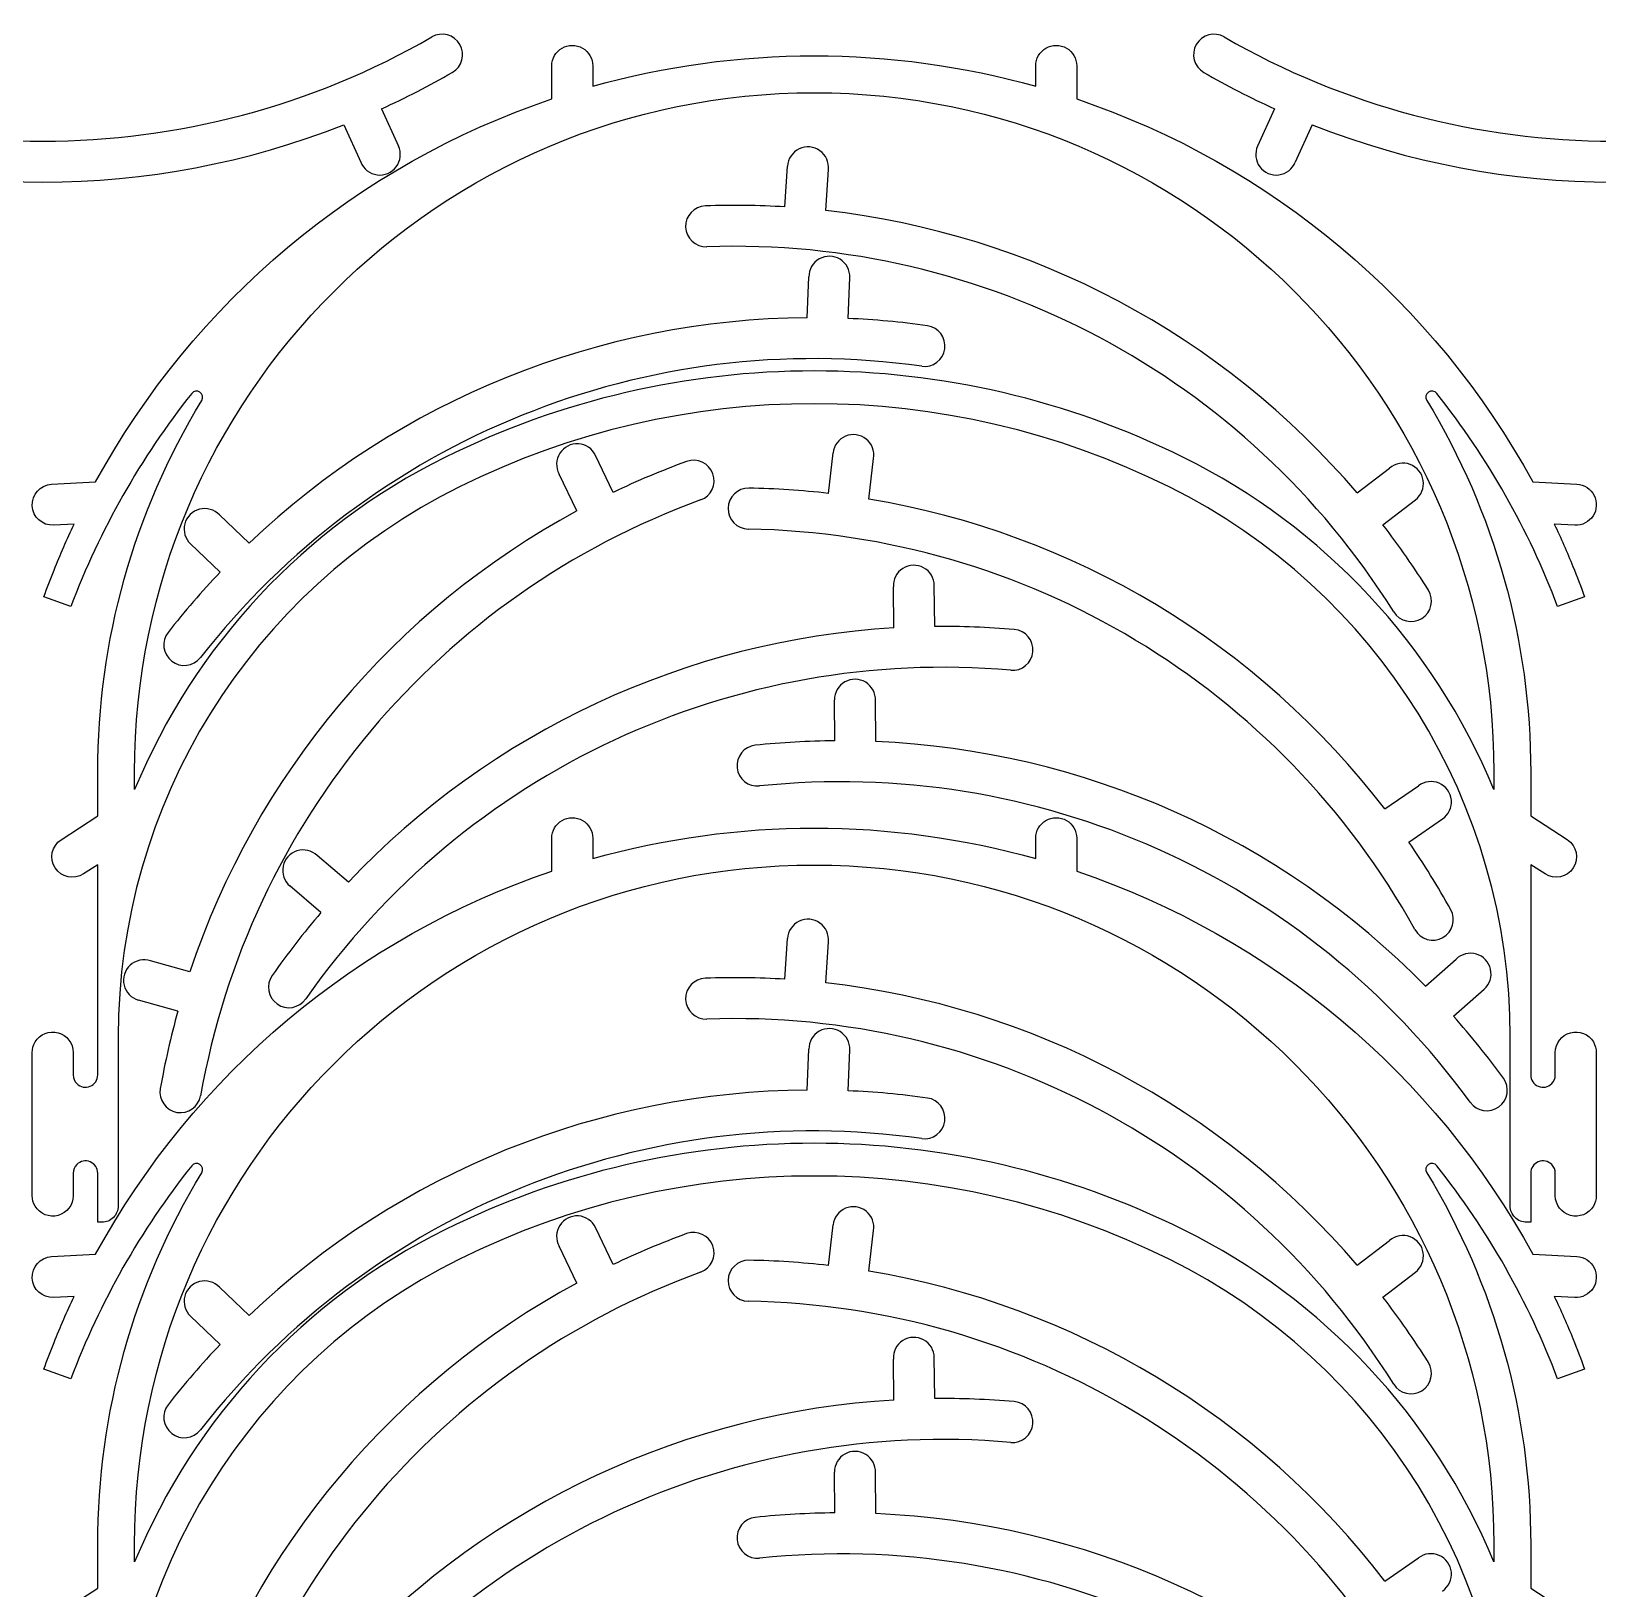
# Model space of a CAD drawing. Extents: x 1 to 1687, y 2 to 1275.
# Drawn here: x 548 to 1090, y 736 to 1275 of the extents above; entities that cross this region are included whole.
import ezdxf

# ---------------------------------------------------------------- set-up
doc = ezdxf.new("R2010")
doc.units = 0
doc.layers.add('Capa_1', color=7, linetype='CONTINUOUS')

msp = doc.modelspace()

# ---------------------------------------------------------------- linework, layer by layer
at = {"layer": 'Capa_1', "color": 7}
for points in [[(727.729088, 1251.538322), (727.729088, 1263.01087)], [(909.441333, 1263.01087), (909.441333, 1251.538322)], [(668.791934, 1248.127745), (674.653197, 1235.223255)], [(977.939261, 1248.128578), (972.077906, 1235.224129)], [(655.740812, 1242.589318), (661.602077, 1229.684828)], [(990.990347, 1242.59006), (985.128992, 1229.685611)], [(808.464072, 1214.148705), (809.347126, 1228.294392)], [(822.587667, 1212.911764), (823.470719, 1227.057453)], [(816.133393, 1175.778116), (816.733806, 1189.938617)], [(830.308915, 1175.531964), (830.909328, 1189.692465)], [(749.01352, 1115.319467), (742.895701, 1128.104324)], [(823.470112, 1114.959538), (825.092284, 1129.039624)], [(837.509615, 1112.985121), (839.131785, 1127.065208)], [(1006.549808, 1115.097359), (1017.783319, 1123.73961)], [(554.556986, 1118.101175), (569.809779, 1118.907292)], [(736.381715, 1108.881801), (730.263896, 1121.666659)], [(1015.473095, 1104.080055), (1026.706606, 1112.722306)], [(622.954626, 1097.728828), (612.686015, 1107.497958)], [(562.381757, 1104.321651), (555.30502, 1103.947704)], [(1081.865176, 1103.948073), (1074.788455, 1104.322048)], [(612.928603, 1087.704617), (602.659994, 1097.473748)], [(561.234072, 1075.745248), (551.900096, 1079.108016)], [(846.133311, 1068.391986), (845.991798, 1082.564504)], [(860.302289, 1068.888061), (860.160776, 1083.060579)], [(1085.270096, 1079.108385), (1075.936118, 1075.745616)], [(825.706432, 1029.286419), (825.600582, 1043.459247)], [(839.881907, 1029.037704), (839.776054, 1043.210533)], [(1053.860577, 1018.463096), (1053.860577, 1012.382696)], [(1066.616483, 1018.462331), (1066.616483, 1003.265002), (1066.617985, 1003.290514), (1079.286981, 995.055216)], [(1016.100432, 1005.676932), (1027.770848, 1013.719423)], [(557.883206, 995.054848), (570.552212, 1003.290145), (570.553712, 1003.264633)], [(1024.434889, 994.207718), (1036.105305, 1002.250209)], [(727.729088, 984.108401), (727.729088, 995.580949)], [(909.441333, 995.580949), (909.441333, 984.108401)], [(657.304073, 980.339467), (646.538258, 989.557791)], [(570.553497, 913.58115), (570.553497, 986.386501)], [(1071.562231, 983.171616), (1066.616483, 986.386501)], [(1071.562429, 983.172013), (1071.562231, 983.171616)], [(647.816417, 969.804272), (637.050604, 979.022597)], [(808.464072, 946.718784), (809.347126, 960.864472)], [(822.587667, 945.481844), (823.470719, 959.627532)], [(602.456909, 949.276433), (588.803935, 953.081242)], [(1030.219114, 944.29412), (1040.822408, 953.698929)], [(598.310538, 935.718647), (584.657566, 939.523458)], [(1039.889192, 933.926111), (1050.492486, 943.33092)], [(577.640111, 926.778296), (577.640111, 872.478816)], [(816.133393, 908.348196), (816.733806, 922.508697)], [(830.308915, 908.102044), (830.909328, 922.262545)], [(1066.616483, 879.56543), (1066.616483, 872.478816), (1066.616483, 862.557528)], [(571.970822, 862.557528), (570.553497, 862.557528), (570.553497, 872.478816)], [(1059.529869, 868.226848), (1059.529869, 872.478816)], [(749.01352, 847.956078), (742.895701, 860.740936)], [(823.470112, 847.59615), (825.092284, 861.676235)], [(837.509615, 845.621732), (839.131785, 859.701819)], [(554.556986, 850.671255), (569.809779, 851.477371)], [(736.381715, 841.518413), (730.263896, 854.30327)], [(1006.549808, 847.667438), (1017.783319, 856.30969)], [(1015.473095, 836.650134), (1026.706606, 845.292386)], [(562.381757, 836.89173), (555.30502, 836.517784)], [(622.954626, 830.298908), (612.686015, 840.068038)], [(1081.865176, 836.518153), (1074.788455, 836.892127)], [(612.928603, 820.274696), (602.659994, 830.043828)], [(846.133311, 801.028598), (845.991798, 815.201116)], [(860.302289, 801.524673), (860.160776, 815.69719)], [(561.234072, 808.315327), (551.900096, 811.678096)], [(1085.270096, 811.678464), (1075.936118, 808.315696)], [(825.706432, 761.923031), (825.600582, 776.095859)], [(839.881907, 761.674316), (839.776054, 775.847145)], [(1053.860577, 751.033176), (1053.860577, 744.952776)], [(1066.616483, 751.032411), (1066.616483, 735.835082), (1066.617985, 735.860593), (1079.286981, 727.625296)], [(1016.100432, 738.313544), (1027.770848, 746.356035)], [(557.883206, 727.624927), (570.552212, 735.860225), (570.553712, 735.834713)]]:
    msp.add_lwpolyline(points, dxfattribs=at)
for points in [[(946.459, 1127.382514)], [(946.459, 859.952593)]]:
    msp.add_lwpolyline(points, close=True, dxfattribs=at)
for points in [[(695.890884, 1270.409461), (693.934255, 1273.798487), (689.600992, 1274.960068), (686.211579, 1273.004109)], [(960.519798, 1273.005064), (957.130399, 1274.961046), (952.797128, 1273.799496), (950.840475, 1270.410484)], [(416.920252, 1273.005049), (500.239111, 1224.900497), (602.892384, 1224.900139), (686.211579, 1273.004109)], [(693.29815, 1260.729643), (696.68679, 1262.686943), (697.847513, 1267.020435), (695.890884, 1270.409461)], [(727.729088, 1263.01087), (727.729088, 1265.542674), (729.07979, 1267.882157), (731.272396, 1269.148059)], [(731.272396, 1269.148059), (733.465003, 1270.413961), (736.166405, 1270.413961), (738.359012, 1269.148059)], [(738.359012, 1269.148059), (740.551618, 1267.882157), (741.90232, 1265.542674), (741.90232, 1263.01087)], [(741.90232, 1255.924255), (792.053084, 1270.016489), (845.11734, 1270.016489), (895.268105, 1255.924255)], [(895.268105, 1263.01087), (895.268105, 1265.542673), (896.618806, 1267.882156), (898.811412, 1269.148058)], [(898.811412, 1269.148058), (901.004018, 1270.413959), (903.70542, 1270.413959), (905.898026, 1269.148058)], [(905.898026, 1269.148058), (908.090632, 1267.882156), (909.441333, 1265.542673), (909.441333, 1263.01087)], [(950.840475, 1270.410484), (948.883823, 1267.021471), (950.044516, 1262.687971), (953.433141, 1260.730648)], [(960.519798, 1273.005064), (1043.838657, 1224.900513), (1146.491931, 1224.900154), (1229.811126, 1273.004124)], [(668.791934, 1248.127745), (677.160142, 1251.928604), (685.338542, 1256.134205), (693.29815, 1260.729643)], [(741.90232, 1263.01087), (741.90232, 1263.01087), (741.90232, 1255.924255), (741.90232, 1255.924255)], [(895.268105, 1255.924255), (895.268105, 1255.924255), (895.268105, 1263.01087), (895.268105, 1263.01087)], [(953.433141, 1260.730648), (961.392715, 1256.135154), (969.571083, 1251.929496), (977.939261, 1248.128578)], [(583.309405, 1018.463096), (583.334105, 1148.384747), (688.663338, 1253.693957), (818.584991, 1253.693957)], [(818.584991, 1253.693957), (948.506644, 1253.693957), (1053.835877, 1148.384747), (1053.860577, 1018.463096)], [(569.809779, 1118.907292), (603.930061, 1181.377019), (660.303973, 1228.72354), (727.729088, 1251.538322)], [(909.441333, 1251.538322), (976.866299, 1228.723579), (1033.24011, 1181.377203), (1067.360407, 1118.90766)], [(447.390801, 1242.590045), (514.322585, 1216.141072), (588.808843, 1216.140812), (655.740812, 1242.589318)], [(990.990347, 1242.59006), (1057.922131, 1216.141087), (1132.40839, 1216.140827), (1199.340359, 1242.589333)], [(673.895155, 1228.07002), (675.428234, 1230.139797), (675.71842, 1232.878131), (674.653197, 1235.223255)], [(813.374657, 1234.254459), (811.049331, 1233.146683), (809.507549, 1230.865106), (809.347126, 1228.294392)], [(820.540516, 1233.626875), (818.44315, 1235.121989), (815.699983, 1235.362234), (813.374657, 1234.254459)], [(823.470719, 1227.057453), (823.759595, 1229.616917), (822.637883, 1232.131762), (820.540516, 1233.626875)], [(972.077906, 1235.224129), (971.012711, 1232.87902), (971.302902, 1230.140716), (972.835963, 1228.070956)], [(661.602077, 1229.684828), (662.548602, 1227.289332), (664.719658, 1225.595461), (667.273434, 1225.259999)], [(667.273434, 1225.259999), (669.827211, 1224.924537), (672.362076, 1226.000243), (673.895155, 1228.07002)], [(972.835963, 1228.070956), (974.369023, 1226.001196), (976.903853, 1224.925485), (979.457609, 1225.260913)], [(979.457609, 1225.260913), (982.011364, 1225.596342), (984.182425, 1227.290159), (985.128992, 1229.685611)], [(808.464072, 1214.148705), (799.290986, 1214.721349), (790.095477, 1214.847518), (780.910133, 1214.526764)], [(780.910133, 1214.526764), (776.999247, 1214.389427), (773.939949, 1211.108097), (774.076512, 1207.197183)], [(1006.549808, 1115.097359), (959.8694, 1169.872822), (894.101938, 1204.842002), (822.587667, 1212.911764)], [(774.076512, 1207.197183), (774.213075, 1203.286269), (777.493801, 1200.226322), (781.404741, 1200.362112)], [(1019.17487, 1073.937492), (968.192118, 1155.526947), (877.554658, 1203.719739), (781.404741, 1200.362112)], [(820.334678, 1196.165676), (818.092535, 1194.89801), (816.714086, 1192.514232), (816.733806, 1189.938617)], [(827.526822, 1196.040787), (825.330043, 1197.385533), (822.576821, 1197.433341), (820.334678, 1196.165676)], [(830.909328, 1189.692465), (831.018458, 1192.265842), (829.723602, 1194.696041), (827.526822, 1196.040787)], [(855.778913, 1158.992422), (760.506683, 1172.382059), (665.328226, 1133.927466), (606.096343, 1058.114116)], [(816.133393, 1175.778116), (744.167365, 1175.227838), (675.104909, 1147.324795), (622.954626, 1097.728828)], [(857.751421, 1173.027778), (848.649926, 1174.306906), (839.491605, 1175.142621), (830.308915, 1175.531964)], [(863.781457, 1165.024041), (864.326074, 1168.899256), (861.626528, 1172.482395), (857.751421, 1173.027778)], [(946.459, 1127.382514), (865.894966, 1167.353466), (771.275014, 1167.353466), (690.71098, 1127.382514)], [(855.778913, 1158.992422), (859.654236, 1158.448572), (863.236841, 1161.148827), (863.781457, 1165.024041)], [(941.419623, 1117.225355), (864.030528, 1155.621095), (773.139443, 1155.621095), (695.750348, 1117.225355)], [(603.070029, 1149.579745), (585.38893, 1127.280798), (571.275656, 1102.372881), (561.234072, 1075.745248)], [(605.950392, 1150.004066), (605.028848, 1150.64537), (603.767491, 1150.459553), (603.070029, 1149.579745)], [(606.553307, 1147.155726), (607.135963, 1148.115428), (606.871937, 1149.362761), (605.950392, 1150.004066)], [(1031.219817, 1150.004458), (1030.298267, 1149.363161), (1030.034231, 1148.11583), (1030.61688, 1147.156123)], [(1034.100177, 1149.580114), (1033.402723, 1150.459928), (1032.141367, 1150.645755), (1031.219817, 1150.004458)], [(1075.936118, 1075.745616), (1065.894538, 1102.373249), (1051.78127, 1127.281165), (1034.100177, 1149.580114)], [(570.553712, 1018.461963), (570.55372, 1063.845525), (583.005557, 1108.35919), (606.553307, 1147.155726)], [(1030.61688, 1147.156123), (1054.164637, 1108.359579), (1066.616478, 1063.845904), (1066.616483, 1018.462331)], [(829.426221, 1134.780738), (827.046106, 1133.796179), (825.387028, 1131.598419), (825.092284, 1129.039624)], [(836.549415, 1133.778982), (834.533171, 1135.381814), (831.806337, 1135.765297), (829.426221, 1134.780738)], [(839.131785, 1127.065208), (839.554217, 1129.606046), (838.565658, 1132.17615), (836.549415, 1133.778982)], [(730.51985, 1128.855332), (729.135289, 1126.683427), (729.037307, 1123.931534), (730.263896, 1121.666659)], [(736.928769, 1132.121569), (734.357808, 1132.277584), (731.904412, 1131.027236), (730.51985, 1128.855332)], [(742.895701, 1128.104324), (741.783929, 1130.427714), (739.499729, 1131.965555), (736.928769, 1132.121569)], [(690.71098, 1127.382514), (642.177971, 1103.303394), (604.02003, 1062.445927), (583.309405, 1012.382696)], [(774.419459, 1125.991878), (765.782801, 1122.848387), (757.304139, 1119.286709), (749.01352, 1115.319467)], [(783.501191, 1121.755929), (782.162757, 1125.433222), (778.097017, 1127.329586), (774.419459, 1125.991878)], [(1053.860577, 1012.382696), (1033.149952, 1062.445927), (994.99201, 1103.303394), (946.459, 1127.382514)], [(1024.868119, 1124.983858), (1022.455809, 1125.886599), (1019.74368, 1125.410289), (1017.783319, 1123.73961)], [(1029.39547, 1119.394079), (1029.013543, 1121.941295), (1027.280429, 1124.081117), (1024.868119, 1124.983858)], [(547.859453, 1110.650696), (547.652996, 1114.557045), (550.65079, 1117.891855), (554.556986, 1118.101175)], [(695.750348, 1117.225355), (623.402039, 1081.330542), (577.640101, 1007.541626), (577.640111, 926.778296)], [(779.267038, 1112.673358), (782.944067, 1114.01252), (784.839626, 1118.078635), (783.501191, 1121.755929)], [(1059.529869, 926.778297), (1059.529876, 1007.541628), (1013.767935, 1081.330544), (941.419623, 1117.225355)], [(1026.706606, 1112.722306), (1028.748075, 1114.292844), (1029.777398, 1116.846863), (1029.39547, 1119.394079)], [(1067.360407, 1118.90766), (1067.360407, 1118.90766), (1082.613211, 1118.101572), (1082.613211, 1118.101572)], [(1082.613211, 1118.101572), (1085.14149, 1117.967948), (1087.406429, 1116.495654), (1088.554847, 1114.239289)], [(779.267038, 1112.673358), (688.860598, 1079.768103), (622.876346, 1001.131134), (606.16991, 906.384233)], [(795.973721, 1116.779141), (792.061007, 1116.846673), (788.83417, 1113.72995), (788.765864, 1109.817249)], [(823.470112, 1114.959538), (814.339568, 1116.01148), (805.163264, 1116.618731), (795.973721, 1116.779141)], [(1016.100432, 1005.676932), (972.350724, 1062.820391), (908.503539, 1101.18365), (837.509615, 1112.985121)], [(1088.554847, 1114.239289), (1089.703265, 1111.982923), (1089.56069, 1109.285281), (1088.180829, 1107.162539)], [(555.30502, 1103.947704), (551.398522, 1103.744111), (548.06591, 1106.744348), (547.859453, 1110.650696)], [(605.770047, 1109.476036), (603.276563, 1108.830401), (601.32925, 1106.88344), (600.683165, 1104.390073)], [(736.381715, 1108.881801), (673.097824, 1074.609931), (625.21898, 1017.550147), (602.456909, 949.276433)], [(612.686015, 1107.497958), (610.911037, 1109.364442), (608.263531, 1110.121672), (605.770047, 1109.476036)], [(788.765864, 1109.817249), (788.697559, 1105.904548), (791.813643, 1102.677095), (795.726331, 1102.608015)], [(1088.180829, 1107.162539), (1086.800969, 1105.039797), (1084.393455, 1103.814449), (1081.865176, 1103.948073)], [(555.426258, 1088.383175), (557.581208, 1093.765885), (559.900799, 1099.081211), (562.381757, 1104.321651)], [(600.683165, 1104.390073), (600.037079, 1101.896705), (600.79383, 1099.249063), (602.659994, 1097.473748)], [(1026.554051, 963.912729), (979.911231, 1048.058599), (891.920202, 1100.928943), (795.726331, 1102.608015)], [(1031.19448, 1081.448216), (1026.32402, 1089.242573), (1021.077361, 1096.795442), (1015.473095, 1104.080055)], [(1074.788455, 1104.322048), (1077.067064, 1099.508985), (1079.209593, 1094.632668), (1081.213491, 1089.698904)], [(856.45066, 1089.223174), (854.186513, 1090.451106), (851.434561, 1090.354757), (849.261836, 1088.971484)], [(551.900096, 1079.108016), (553.021275, 1082.220073), (554.196843, 1085.312266), (555.426258, 1088.383175)], [(612.928603, 1087.704617), (606.593586, 1081.045714), (600.586176, 1074.082645), (594.927662, 1066.840087)], [(849.261836, 1088.971484), (847.08911, 1087.588211), (845.837308, 1085.135557), (845.991798, 1082.564504)], [(860.160776, 1083.060579), (860.135075, 1085.636141), (858.714807, 1087.995242), (856.45066, 1089.223174)], [(1081.213491, 1089.698904), (1082.636182, 1086.196136), (1083.988654, 1082.665257), (1085.270096, 1079.108385)], [(1028.939295, 1071.684237), (1032.257954, 1073.757977), (1033.267563, 1078.129146), (1031.19448, 1081.448216)], [(1019.17487, 1073.937492), (1021.249266, 1070.619243), (1025.620635, 1069.610498), (1028.939295, 1071.684237)], [(846.133311, 1068.391986), (774.29471, 1064.076051), (706.787234, 1032.596798), (657.304073, 980.339467)], [(887.838245, 1067.823537), (878.682278, 1068.624576), (869.492771, 1068.979837), (860.302289, 1068.888061)], [(594.927662, 1066.840087), (592.518998, 1063.755895), (593.066165, 1059.303139), (596.149879, 1056.893865)], [(894.2789, 1060.146357), (894.619958, 1064.044763), (891.736584, 1067.481709), (887.838245, 1067.823537)], [(596.149879, 1056.893865), (599.233594, 1054.484592), (603.686459, 1055.030877), (606.096343, 1058.114116)], [(886.602994, 1053.704183), (790.760572, 1062.089307), (697.725111, 1018.706159), (642.542167, 939.89675)], [(886.602994, 1053.704183), (890.501468, 1053.363897), (893.937843, 1056.24795), (894.2789, 1060.146357)], [(829.202548, 1049.685742), (826.960161, 1048.418458), (825.58129, 1046.03489), (825.600582, 1043.459247)], [(836.39473, 1049.559552), (834.198179, 1050.904719), (831.444936, 1050.953025), (829.202548, 1049.685742)], [(839.776054, 1043.210533), (839.885688, 1045.783914), (838.591281, 1048.214386), (836.39473, 1049.559552)], [(798.193241, 1027.741492), (794.301461, 1027.33168), (791.47851, 1023.844937), (791.887552, 1019.953076)], [(825.706432, 1029.286419), (816.515746, 1029.217786), (807.333835, 1028.702202), (798.193241, 1027.741492)], [(1030.219114, 944.29412), (979.831474, 995.679892), (911.78489, 1025.976183), (839.881907, 1029.037704)], [(791.887552, 1019.953076), (792.296594, 1016.061215), (795.782779, 1013.237574), (799.67472, 1013.645847)], [(1045.684589, 904.115196), (989.134636, 981.949526), (895.356204, 1023.702374), (799.67472, 1013.645847)], [(570.553712, 1003.264633), (570.553712, 1003.264633), (570.553712, 1018.461963), (570.553712, 1018.461963)], [(583.309405, 1012.382696), (583.309405, 1012.382696), (583.309405, 1018.463096), (583.309405, 1018.463096)], [(1034.911057, 1014.591176), (1032.5493, 1015.618931), (1029.815958, 1015.285215), (1027.770848, 1013.719423)], [(1039.139658, 1008.772114), (1038.891564, 1011.335828), (1037.272815, 1013.563421), (1034.911057, 1014.591176)], [(1036.105305, 1002.250209), (1038.226171, 1003.711752), (1039.387751, 1006.2084), (1039.139658, 1008.772114)], [(727.729088, 995.580949), (727.729088, 998.112753), (729.07979, 1000.452237), (731.272396, 1001.718138)], [(731.272396, 1001.718138), (733.465003, 1002.98404), (736.166405, 1002.98404), (738.359012, 1001.718138)], [(738.359012, 1001.718138), (740.551618, 1000.452237), (741.90232, 998.112753), (741.90232, 995.580949)], [(741.90232, 988.494335), (792.053084, 1002.586569), (845.11734, 1002.586569), (895.268105, 988.494335)], [(895.268105, 995.580949), (895.268105, 998.112753), (896.618806, 1000.452236), (898.811412, 1001.718137)], [(898.811412, 1001.718137), (901.004018, 1002.984039), (903.70542, 1002.984039), (905.898026, 1001.718137)], [(905.898026, 1001.718137), (908.090632, 1000.452236), (909.441333, 998.112753), (909.441333, 995.580949)], [(555.81258, 985.256616), (553.681713, 988.534679), (554.608272, 992.919173), (557.883206, 995.054848)], [(741.90232, 995.580949), (741.90232, 995.580949), (741.90232, 988.494335), (741.90232, 988.494335)], [(895.268105, 988.494335), (895.268105, 988.494335), (895.268105, 995.580949), (895.268105, 995.580949)], [(1038.950269, 970.784102), (1034.494409, 978.822677), (1029.650226, 986.639784), (1024.434889, 994.207718)], [(1079.286981, 995.055216), (1082.557591, 992.917831), (1083.481247, 988.536553), (1081.35184, 985.260743)], [(639.528244, 991.171204), (637.071967, 990.395955), (635.229219, 988.349748), (634.714511, 985.825984)], [(646.538258, 989.557791), (644.668028, 991.328822), (641.984521, 991.946454), (639.528244, 991.171204)], [(565.607763, 983.171616), (562.326576, 981.045561), (557.943447, 981.978553), (555.81258, 985.256616)], [(570.553497, 986.386501), (570.553497, 986.386501), (565.607763, 983.171616), (565.607763, 983.171616)], [(569.809779, 851.477371), (603.930061, 913.947099), (660.303973, 961.29362), (727.729088, 984.108401)], [(583.309405, 751.033176), (583.334105, 880.954827), (688.663338, 986.264037), (818.584991, 986.264037)], [(634.714511, 985.825984), (634.199804, 983.30222), (635.094085, 980.697811), (637.050604, 979.022597)], [(818.584991, 986.264037), (948.506644, 986.264037), (1053.835877, 880.954827), (1053.860577, 751.033176)], [(909.441333, 984.108401), (976.866299, 961.293659), (1033.24011, 913.947283), (1067.360407, 851.47774)], [(1066.616483, 986.386501), (1066.616483, 986.386501), (1066.616483, 913.58115), (1066.616483, 913.58115)], [(1081.35184, 985.260743), (1079.222434, 981.984932), (1074.843421, 981.050598), (1071.562429, 983.172013)], [(1036.187167, 961.151532), (1039.60981, 963.048744), (1040.846804, 967.361084), (1038.950269, 970.784102)], [(647.816417, 969.804272), (641.838582, 962.822945), (636.203823, 955.555015), (630.932111, 948.026239)], [(813.374657, 966.824538), (811.049331, 965.716763), (809.507549, 963.435186), (809.347126, 960.864472)], [(820.540516, 966.196955), (818.44315, 967.692068), (815.699983, 967.932314), (813.374657, 966.824538)], [(823.470719, 959.627532), (823.759595, 962.186997), (822.637883, 964.701842), (820.540516, 966.196955)], [(1026.554051, 963.912729), (1028.45194, 960.490461), (1032.764525, 959.25432), (1036.187167, 961.151532)], [(1047.803155, 955.434357), (1045.333749, 956.166625), (1042.661452, 955.502286), (1040.822408, 953.698929)], [(1052.709401, 950.174006), (1052.150719, 952.688376), (1050.27256, 954.702089), (1047.803155, 955.434357)], [(581.768847, 951.580931), (579.870338, 949.840249), (579.065006, 947.206977), (579.665111, 944.702145)], [(588.803935, 953.081242), (586.360462, 953.895948), (583.667355, 953.321613), (581.768847, 951.580931)], [(1050.492486, 943.33092), (1052.419426, 945.040037), (1053.268083, 947.659637), (1052.709401, 950.174006)], [(579.665111, 944.702145), (580.265217, 942.197313), (582.176381, 940.214857), (584.657566, 939.523458)], [(630.932111, 948.026239), (628.688162, 944.820215), (629.467618, 940.402197), (632.673198, 938.157614)], [(780.910133, 947.096844), (776.999247, 946.959507), (773.939949, 943.678176), (774.076512, 939.767263)], [(808.464072, 946.718784), (799.290986, 947.291429), (790.095477, 947.417597), (780.910133, 947.096844)], [(1006.549808, 847.667438), (959.8694, 902.442902), (894.101938, 937.412082), (822.587667, 945.481844)], [(632.673198, 938.157614), (635.878779, 935.913032), (640.296951, 936.691614), (642.542167, 939.89675)], [(774.076512, 939.767263), (774.213075, 935.856349), (777.493801, 932.796402), (781.404741, 932.932192)], [(598.310538, 935.718647), (595.843216, 926.865074), (593.80795, 917.896741), (592.211955, 908.84543)], [(1019.17487, 806.507572), (968.192118, 888.097027), (877.554658, 936.289819), (781.404741, 932.932192)], [(1057.150998, 912.44607), (1051.748695, 919.881695), (1045.987955, 927.050176), (1039.889192, 933.926111)], [(548.871573, 924.997941), (550.502083, 927.74046), (553.764289, 929.055193), (556.840835, 928.209711)], [(556.840835, 928.209711), (559.917381, 927.364228), (562.049565, 924.567033), (562.04956, 921.376426)], [(820.334678, 928.735755), (818.092535, 927.46809), (816.714086, 925.084312), (816.733806, 922.508697)], [(827.526822, 928.610867), (825.330043, 929.955612), (822.576821, 930.003421), (820.334678, 928.735755)], [(830.909328, 922.262545), (831.018458, 924.835922), (829.723602, 927.266121), (827.526822, 928.610867)], [(1075.12042, 921.376426), (1075.120416, 924.567032), (1077.2526, 927.364225), (1080.329144, 928.209708)], [(1080.329144, 928.209708), (1083.405689, 929.05519), (1086.667893, 927.740458), (1088.298404, 924.997941)], [(547.876331, 921.376426), (547.876329, 922.651137), (548.220152, 923.902249), (548.871573, 924.997941)], [(1059.529869, 872.478816), (1059.529869, 872.478816), (1059.529869, 926.778296), (1059.529869, 926.778297)], [(1088.298404, 924.997941), (1088.949826, 923.90225), (1089.29365, 922.651137), (1089.293648, 921.376426)], [(547.876331, 871.770155), (547.876331, 871.770155), (547.876331, 921.376426), (547.876331, 921.376426)], [(562.04956, 921.376426), (562.04956, 921.376426), (562.04956, 913.58115), (562.04956, 913.58115)], [(1075.12042, 913.58115), (1075.12042, 913.58115), (1075.12042, 921.376426), (1075.12042, 921.376426)], [(1089.293648, 921.376426), (1089.293648, 921.376426), (1089.293648, 871.770155), (1089.293648, 871.770155)], [(562.04956, 913.58115), (562.049583, 912.453487), (562.497557, 911.372017), (563.294936, 910.57464)], [(567.928647, 909.652916), (569.51749, 910.311017), (570.553461, 911.861406), (570.553497, 913.58115)], [(1055.582407, 902.548562), (1058.748325, 904.848748), (1059.450557, 909.279697), (1057.150998, 912.44607)], [(1066.616483, 913.58115), (1066.616517, 911.861405), (1067.652489, 910.311015), (1069.241333, 909.652913)], [(1073.875047, 910.57464), (1074.672425, 911.372017), (1075.120397, 912.453487), (1075.12042, 913.58115)], [(563.294936, 910.57464), (564.510979, 909.358598), (566.339805, 908.994814), (567.928647, 909.652916)], [(592.211955, 908.84543), (591.533171, 904.991452), (594.106733, 901.31678), (597.960577, 900.637234)], [(597.960577, 900.637234), (601.814421, 899.957689), (605.489602, 902.530524), (606.16991, 906.384233)], [(816.133393, 908.348196), (744.167365, 907.797918), (675.104909, 879.894874), (622.954626, 830.298908)], [(857.751421, 905.597858), (848.649926, 906.876985), (839.491605, 907.712701), (830.308915, 908.102044)], [(863.781457, 897.594121), (864.326074, 901.469336), (861.626528, 905.052475), (857.751421, 905.597858)], [(1069.241333, 909.652913), (1070.830177, 908.994811), (1072.659003, 909.358596), (1073.875047, 910.57464)], [(855.778913, 891.562502), (760.506683, 904.952139), (665.328226, 866.497546), (606.096343, 790.684195)], [(1045.684589, 904.115196), (1047.985401, 900.949732), (1052.416488, 900.248377), (1055.582407, 902.548562)], [(946.459, 859.952593), (865.894966, 899.923545), (771.275014, 899.923545), (690.71098, 859.952593)], [(855.778913, 891.562502), (859.654236, 891.018652), (863.236841, 893.718907), (863.781457, 897.594121)], [(567.928686, 883.493733), (566.339836, 884.151857), (564.51099, 883.788078), (563.294936, 882.572026)], [(941.419623, 849.795434), (864.030528, 888.191175), (773.139443, 888.191175), (695.750348, 849.795434)], [(1073.875047, 882.572026), (1072.658992, 883.78808), (1070.830145, 884.15186), (1069.241294, 883.493736)], [(603.070029, 882.149825), (585.38893, 859.850877), (571.275656, 834.942961), (561.234072, 808.315327)], [(563.294936, 882.572026), (562.497536, 881.774627), (562.04956, 880.693123), (562.04956, 879.56543)], [(562.04956, 879.56543), (562.04956, 879.56543), (562.04956, 871.770155), (562.04956, 871.770155)], [(570.553497, 879.56543), (570.553495, 881.28519), (569.517537, 882.83561), (567.928686, 883.493733)], [(570.553497, 872.478816), (570.553497, 872.478816), (570.553497, 879.56543), (570.553497, 879.56543)], [(570.553712, 751.032042), (570.55372, 796.415605), (583.005557, 840.929269), (606.553307, 879.725806)], [(605.950392, 882.574145), (605.028848, 883.21545), (603.767491, 883.029633), (603.070029, 882.149825)], [(606.553307, 879.725806), (607.135963, 880.685508), (606.871937, 881.932841), (605.950392, 882.574145)], [(1031.219817, 882.574538), (1030.298267, 881.933241), (1030.034231, 880.685909), (1030.61688, 879.726203)], [(1030.61688, 879.726203), (1054.164637, 840.929659), (1066.616478, 796.415984), (1066.616483, 751.032411)], [(1034.100177, 882.150193), (1033.402723, 883.030008), (1032.141367, 883.215835), (1031.219817, 882.574538)], [(1075.936118, 808.315696), (1065.894538, 834.943328), (1051.78127, 859.851245), (1034.100177, 882.150193)], [(1069.241294, 883.493736), (1067.652442, 882.835613), (1066.616483, 881.285191), (1066.616483, 879.56543)], [(1075.12042, 879.56543), (1075.12042, 880.693122), (1074.672446, 881.774627), (1073.875047, 882.572026)], [(1075.12042, 871.770155), (1075.12042, 871.770155), (1075.12042, 879.56543), (1075.12042, 879.56543)], [(548.871573, 868.148696), (548.220162, 869.244371), (547.876339, 870.495463), (547.876331, 871.770155)], [(556.840808, 864.936918), (553.764268, 864.091451), (550.502078, 865.406186), (548.871573, 868.148696)], [(562.04956, 871.770155), (562.049539, 868.579558), (559.917347, 865.782386), (556.840808, 864.936918)], [(577.640111, 868.226848), (577.640118, 866.723254), (577.042823, 865.28124), (575.979625, 864.218036)], [(577.640111, 872.478816), (577.640111, 872.478816), (577.640111, 868.226848), (577.640111, 868.226848)], [(836.549415, 866.415594), (834.533171, 868.018426), (831.806337, 868.401908), (829.426221, 867.417349)], [(1061.190356, 864.218035), (1060.127156, 865.281239), (1059.529861, 866.723253), (1059.529869, 868.226848)], [(1080.329172, 864.936922), (1077.252634, 865.782389), (1075.120442, 868.579559), (1075.12042, 871.770155)], [(1088.298404, 868.148696), (1086.667899, 865.406188), (1083.40571, 864.091455), (1080.329172, 864.936922)], [(1089.293648, 871.770155), (1089.29364, 870.495462), (1088.949816, 869.244371), (1088.298404, 868.148696)], [(575.979625, 864.218036), (574.916426, 863.154831), (573.474416, 862.557529), (571.970822, 862.557528)], [(736.928769, 864.758181), (734.357808, 864.914195), (731.904412, 863.663848), (730.51985, 861.491944)], [(742.895701, 860.740936), (741.783929, 863.064326), (739.499729, 864.602166), (736.928769, 864.758181)], [(829.426221, 867.417349), (827.046106, 866.43279), (825.387028, 864.235031), (825.092284, 861.676235)], [(839.131785, 859.701819), (839.554217, 862.242658), (838.565658, 864.812762), (836.549415, 866.415594)], [(1065.19916, 862.557528), (1063.695566, 862.557528), (1062.253555, 863.15483), (1061.190356, 864.218035)], [(1066.616483, 862.557528), (1066.616483, 862.557528), (1065.19916, 862.557528), (1065.19916, 862.557528)], [(690.71098, 859.952593), (642.177971, 835.873473), (604.02003, 795.016006), (583.309405, 744.952776)], [(730.51985, 861.491944), (729.135289, 859.320039), (729.037307, 856.568145), (730.263896, 854.30327)], [(774.419459, 858.62849), (765.782801, 855.484999), (757.304139, 851.923321), (749.01352, 847.956078)], [(783.501191, 854.39254), (782.162757, 858.069834), (778.097017, 859.966197), (774.419459, 858.62849)], [(1053.860577, 744.952776), (1033.149952, 795.016007), (994.99201, 835.873474), (946.459, 859.952593)], [(1024.868119, 857.553938), (1022.455809, 858.456679), (1019.74368, 857.980369), (1017.783319, 856.30969)], [(1029.39547, 851.964159), (1029.013543, 854.511375), (1027.280429, 856.651197), (1024.868119, 857.553938)], [(779.267038, 845.30997), (782.944067, 846.649132), (784.839626, 850.715247), (783.501191, 854.39254)], [(1026.706606, 845.292386), (1028.748075, 846.862923), (1029.777398, 849.416942), (1029.39547, 851.964159)], [(1067.360407, 851.47774), (1067.360407, 851.47774), (1082.613211, 850.671652), (1082.613211, 850.671652)], [(547.859453, 843.220776), (547.652996, 847.127124), (550.65079, 850.461934), (554.556986, 850.671255)], [(695.750348, 849.795434), (623.402039, 813.900622), (577.640101, 740.111706), (577.640111, 659.348376)], [(795.973721, 849.415753), (792.061007, 849.483284), (788.83417, 846.366562), (788.765864, 842.453861)], [(823.470112, 847.59615), (814.339568, 848.648091), (805.163264, 849.255343), (795.973721, 849.415753)], [(1059.529869, 659.348376), (1059.529876, 740.111708), (1013.767935, 813.900624), (941.419623, 849.795434)], [(1082.613211, 850.671652), (1085.14149, 850.538028), (1087.406429, 849.065734), (1088.554847, 846.809368)], [(1088.554847, 846.809368), (1089.703265, 844.553003), (1089.56069, 841.855361), (1088.180829, 839.732619)], [(555.30502, 836.517784), (551.398522, 836.31419), (548.06591, 839.314428), (547.859453, 843.220776)], [(605.770047, 842.046116), (603.276563, 841.400481), (601.32925, 839.45352), (600.683165, 836.960152)], [(736.381715, 841.518413), (673.097824, 807.246543), (625.21898, 750.186759), (602.456909, 681.913045)], [(612.686015, 840.068038), (610.911037, 841.934522), (608.263531, 842.691751), (605.770047, 842.046116)], [(779.267038, 845.30997), (688.860598, 812.404715), (622.876346, 733.767745), (606.16991, 639.020845)], [(788.765864, 842.453861), (788.697559, 838.54116), (791.813643, 835.313706), (795.726331, 835.244627)], [(1016.100432, 738.313544), (972.350724, 795.457003), (908.503539, 833.820262), (837.509615, 845.621732)], [(555.426258, 820.953255), (557.581208, 826.335964), (559.900799, 831.65129), (562.381757, 836.89173)], [(600.683165, 836.960152), (600.037079, 834.466785), (600.79383, 831.819142), (602.659994, 830.043828)], [(1026.554051, 696.54934), (979.911231, 780.695211), (891.920202, 833.565555), (795.726331, 835.244627)], [(1031.19448, 814.018296), (1026.32402, 821.812653), (1021.077361, 829.365521), (1015.473095, 836.650134)], [(1074.788455, 836.892127), (1077.067064, 832.079064), (1079.209593, 827.202748), (1081.213491, 822.268984)], [(1088.180829, 839.732619), (1086.800969, 837.609877), (1084.393455, 836.384529), (1081.865176, 836.518153)], [(551.900096, 811.678096), (553.021275, 814.790153), (554.196843, 817.882346), (555.426258, 820.953255)], [(612.928603, 820.274696), (606.593586, 813.615794), (600.586176, 806.652725), (594.927662, 799.410166)], [(849.261836, 821.608095), (847.08911, 820.224822), (845.837308, 817.772168), (845.991798, 815.201116)], [(856.45066, 821.859786), (854.186513, 823.087718), (851.434561, 822.991368), (849.261836, 821.608095)], [(860.160776, 815.69719), (860.135075, 818.272752), (858.714807, 820.631853), (856.45066, 821.859786)], [(1081.213491, 822.268984), (1082.636182, 818.766216), (1083.988654, 815.235336), (1085.270096, 811.678464)], [(1028.939295, 804.254317), (1032.257954, 806.328056), (1033.267563, 810.699226), (1031.19448, 814.018296)], [(1019.17487, 806.507572), (1021.249266, 803.189322), (1025.620635, 802.180578), (1028.939295, 804.254317)], [(594.927662, 799.410166), (592.518998, 796.325975), (593.066165, 791.873218), (596.149879, 789.463945)], [(846.133311, 801.028598), (774.29471, 796.712663), (706.787234, 765.23341), (657.304073, 712.976078)], [(887.838245, 800.460149), (878.682278, 801.261187), (869.492771, 801.616448), (860.302289, 801.524673)], [(894.2789, 792.782968), (894.619958, 796.681375), (891.736584, 800.11832), (887.838245, 800.460149)], [(886.602994, 786.340795), (790.760572, 794.725918), (697.725111, 751.34277), (642.542167, 672.533362)], [(886.602994, 786.340795), (890.501468, 786.000508), (893.937843, 788.884562), (894.2789, 792.782968)], [(596.149879, 789.463945), (599.233594, 787.054671), (603.686459, 787.600957), (606.096343, 790.684195)], [(829.202548, 782.322353), (826.960161, 781.05507), (825.58129, 778.671502), (825.600582, 776.095859)], [(836.39473, 782.196164), (834.198179, 783.54133), (831.444936, 783.589637), (829.202548, 782.322353)], [(839.776054, 775.847145), (839.885688, 778.420525), (838.591281, 780.850997), (836.39473, 782.196164)], [(798.193241, 760.378104), (794.301461, 759.968292), (791.47851, 756.481549), (791.887552, 752.589688)], [(825.706432, 761.923031), (816.515746, 761.854398), (807.333835, 761.338813), (798.193241, 760.378104)], [(1030.219114, 676.930731), (979.831474, 728.316504), (911.78489, 758.612795), (839.881907, 761.674316)], [(1045.684589, 636.751808), (989.134636, 714.586138), (895.356204, 756.338986), (799.67472, 746.282458)], [(570.553712, 735.834713), (570.553712, 735.834713), (570.553712, 751.032042), (570.553712, 751.032042)], [(583.309405, 744.952776), (583.309405, 744.952776), (583.309405, 751.033176), (583.309405, 751.033176)], [(791.887552, 752.589688), (792.296594, 748.697827), (795.782779, 745.874186), (799.67472, 746.282458)], [(1034.911057, 747.227788), (1032.5493, 748.255542), (1029.815958, 747.921827), (1027.770848, 746.356035)], [(1039.139658, 741.408726), (1038.891564, 743.97244), (1037.272815, 746.200033), (1034.911057, 747.227788)], [(1036.105305, 734.886821), (1038.226171, 736.348364), (1039.387751, 738.845012), (1039.139658, 741.408726)]]:
    msp.add_open_spline(points, degree=3, dxfattribs=at)

doc.saveas('drawing.dxf')
